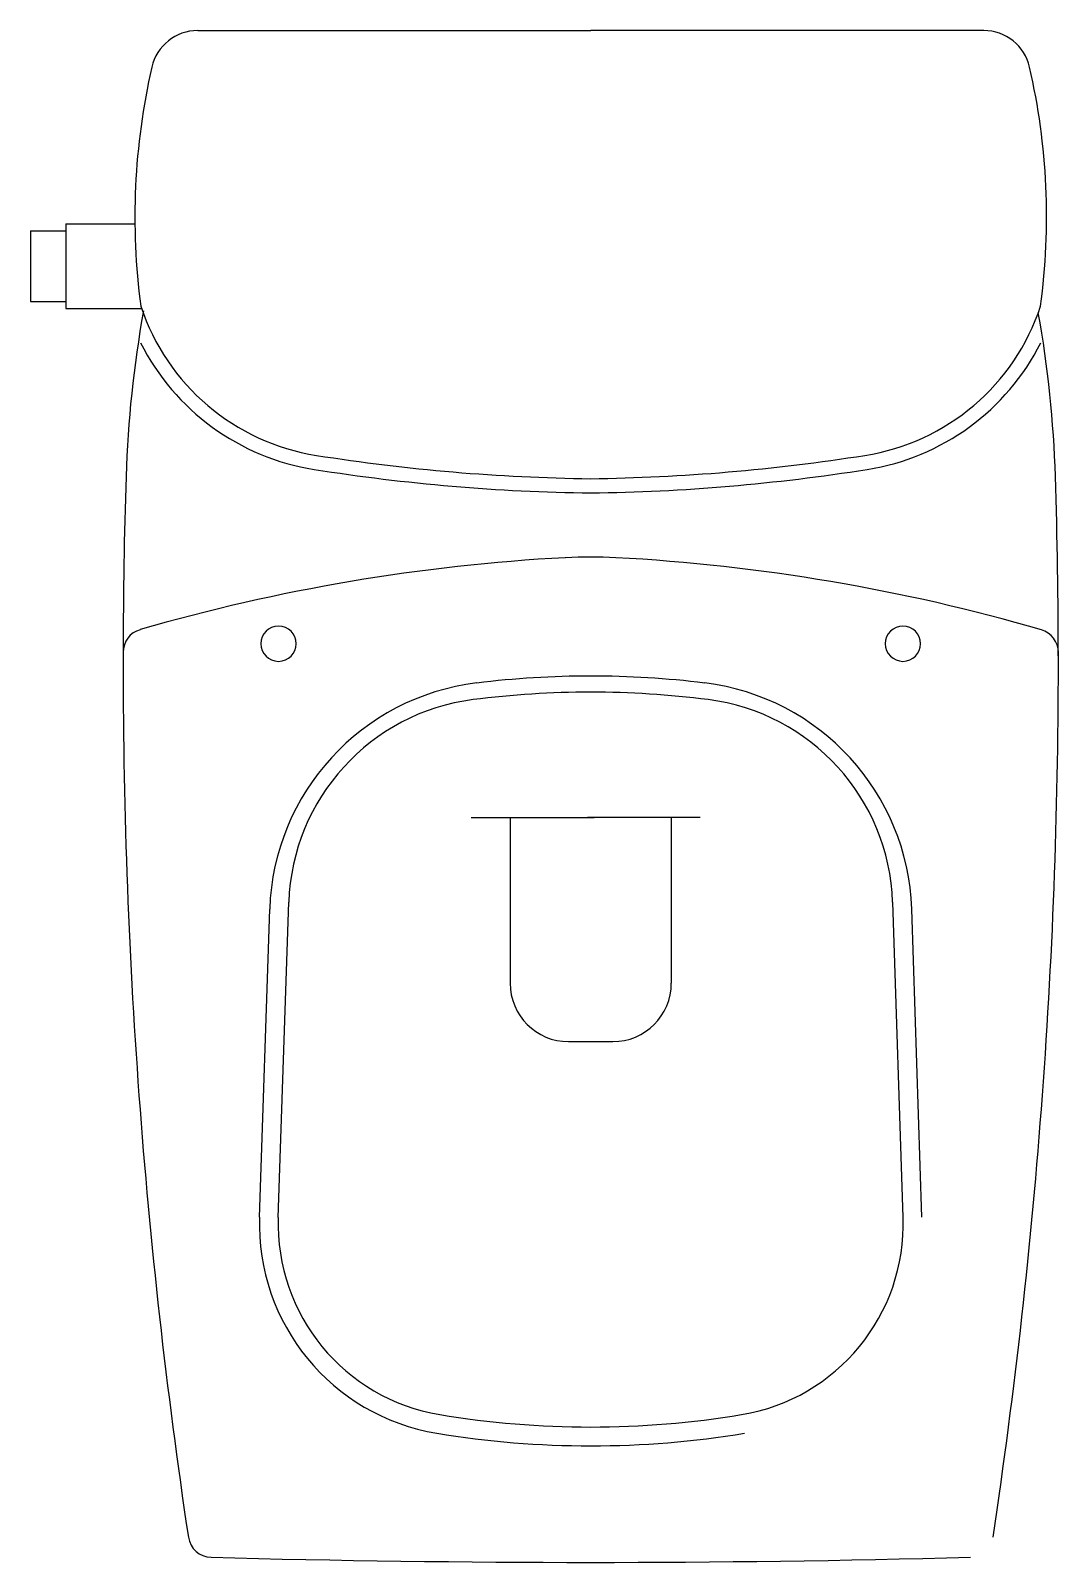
# Model space of a CAD drawing. Extents: x 2309 to 2745, y 1493 to 2143.
import ezdxf

# ---------------------------------------------------------------- set-up
doc = ezdxf.new("R2010")
doc.units = 0
doc.header["$LTSCALE"] = 50
doc.layers.add('FINA', color=6, linetype='CONTINUOUS')
doc.layers.add('GROSSA', color=3, linetype='CONTINUOUS')

msp = doc.modelspace()

# ---------------------------------------------------------------- linework, layer by layer
at = {"layer": 'FINA', "color": 0, "linetype": 'CONTINUOUS'}
for p, q in [((2495.86, 1809.34), (2547.97, 1809.34)), ((2512.34, 1809.34), (2512.34, 1739.07)), ((2593, 1809.34), (2545.11, 1809.34)), ((2580.75, 1809.34), (2580.75, 1739.07)), ((2405.96, 1639.78), (2410.3, 1770.54)), ((2687.13, 1639.78), (2682.78, 1770.54)), ((2537.16, 1714.24), (2555.92, 1714.24))]:
    msp.add_line(p, q, dxfattribs=at)
for centre, radius, start, end in [((2510.25, 1767.22), 100, 96.94875, 178.09748), ((2546.57, 1469.44), 399.98, 90.00307, 96.95224), ((2546.52, 1469.44), 399.98, 83.04776, 89.99693), ((2582.84, 1767.22), 100, 1.90252, 83.05125), ((2537.16, 1739.07), 24.83, 180, 269.99961), ((2555.92, 1739.07), 24.83, 270.00039, 360), ((2495.91, 1636.8), 90, 178.09831, 260.59996), ((2546.53, 1942.65), 400.01, 260.60263, 270.00239), ((2546.56, 1942.65), 400.01, 269.99824, 279.39801)]:
    msp.add_arc(centre, radius, start, end, dxfattribs=at)
at = {"layer": 'GROSSA', "color": 0, "linetype": 'CONTINUOUS'}
for p, q in [((2379.75, 2143.43), (2546.54, 2143.43)), ((2713.33, 2143.43), (2546.54, 2143.43)), ((2323.84, 2061.43), (2353.08, 2061.43)), ((2308.84, 2058.43), (2323.84, 2058.43)), ((2308.84, 2028.43), (2323.84, 2028.43)), ((2323.84, 2025.43), (2355.95, 2025.43)), ((2413.95, 1639.52), (2418.39, 1773.4)), ((2679.14, 1639.52), (2674.7, 1773.4))]:
    msp.add_line(p, q, dxfattribs=at)
at = {"layer": 'GROSSA', "color": 0}
for p, q in [((2323.84, 2061.43), (2323.84, 2025.43)), ((2308.84, 2058.43), (2308.84, 2028.43))]:
    msp.add_line(p, q, dxfattribs=at)
at = {"layer": 'GROSSA', "color": 0, "linetype": 'CONTINUOUS'}
for centre, radius, start, end in [((2379.75, 2123.43), 20, 89.99995, 167.09429), ((2713.33, 2123.43), 20, 12.90468, 90.00003), ((2637.75, 2064.31), 284.68, 167.09536, 187.64097), ((2455.34, 2064.31), 284.68, 352.35907, 12.90462), ((2833.33, 1938.81), 484.25, 169.81355, 178.19127), ((2444.82, 2055.92), 93.96, 198.27339, 261.02211), ((2648.27, 2055.92), 93.96, 278.97793, 341.72703), ((2259.75, 1938.81), 484.26, 1.80836, 10.09208), ((2444.82, 2055.92), 100, 206.71715, 261.02168), ((2648.27, 2055.92), 100, 278.9783, 333.28273), ((2557.04, 2766.25), 813.1, 261.02201, 269.25614), ((2536.04, 2766.26), 813.11, 270.73662, 278.97835), ((4847.82, 1875.04), 2499.75, 178.18794, 179.88695), ((2557.07, 2766.27), 819.16, 261.02074, 269.26399), ((2536.02, 2766.27), 819.16, 270.73614, 278.9794), ((244.97, 1875.5), 2500.04, 360, 1.80631), ((2578.65, 1118.03), 802.8, 93.06619, 106.15416), ((2546.54, 1719.98), 199.99, 86.93328, 93.06672), ((2514.3, 1118.03), 802.8, 73.83529, 86.93362), ((2358.07, 1879.52), 10, 106.1537, 179.72933), ((2414.04, 1883.18), 7.5, 90, 270), ((2414.04, 1883.18), 7.5, 270, 90), ((2679.04, 1883.18), 7.5, 90, 270), ((2679.04, 1883.18), 7.5, 270, 90), ((2735.01, 1879.48), 10, 360, 73.83381), ((4848.05, 1875.1), 2499.99, 179.88921, 188.53977), ((245.02, 1875.1), 2500, 351.46023, 0.11239), ((2546.51, 1469.45), 393.15, 89.99528, 97.28068), ((2546.58, 1469.45), 393.15, 82.71932, 90.00472), ((2508.07, 1770.43), 89.72, 97.28497, 178.096), ((2585.02, 1770.43), 89.72, 1.90275, 82.71505), ((2495.91, 1636.8), 82.01, 178.09728, 260.60001), ((2597.17, 1636.8), 82.01, 279.39999, 1.9027), ((2546.56, 1942.64), 392.01, 260.59826, 269.99827), ((2546.53, 1942.64), 392.01, 270.00173, 279.40174), ((2385.67, 1505.34), 10, 188.53928, 268.46272), ((2546.5, 7493.05), 5999.87, 268.461456, 271.539383)]:
    msp.add_arc(centre, radius, start, end, dxfattribs=at)

doc.saveas('drawing.dxf')
